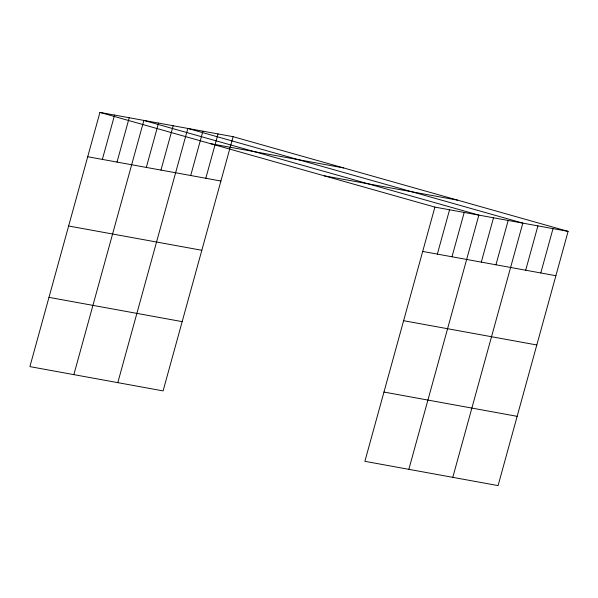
<?xml version="1.0" encoding="UTF-8"?>
<svg xmlns="http://www.w3.org/2000/svg" width="598" height="598" viewBox="0 0 598 598"><rect width="100%" height="100%" fill="white"/><g stroke="black" fill="none" stroke-linecap="round" stroke-linejoin="round"><path stroke-width="0.9" d="M233.115 136.68L99.926 112.402L29.9 366.619L163.097 390.898L233.115 136.68L568.1 231.381L498.074 485.598L364.885 461.32L434.903 207.102L568.1 231.381M102.363 159.412L114.577 115.07M117.014 162.08L129.228 117.746M73.853 374.632L143.879 120.415L478.863 215.116L408.838 469.333M146.316 167.425L158.53 123.083M160.967 170.094L173.181 125.759M117.806 382.645L187.832 128.428L522.816 223.129L452.791 477.339M190.71 175.513L202.924 131.179M205.809 178.264L218.023 133.93M437.347 254.113L449.554 209.771M451.998 256.781L464.212 212.447M481.3 262.118L493.514 217.784M495.951 264.794L508.165 220.46M525.694 270.214L537.908 225.88M540.794 272.965L553.008 228.63M210.466 143.655L343.663 167.933M324.363 175.849L457.552 200.128M87.712 156.736L220.901 181.022M422.696 251.437L555.886 275.715M68.635 225.999L201.825 250.278M403.62 320.7L536.81 344.979M48.976 297.356L182.173 321.634M383.961 392.056L517.158 416.335M99.926 112.402L434.903 207.102"/></g></svg>
